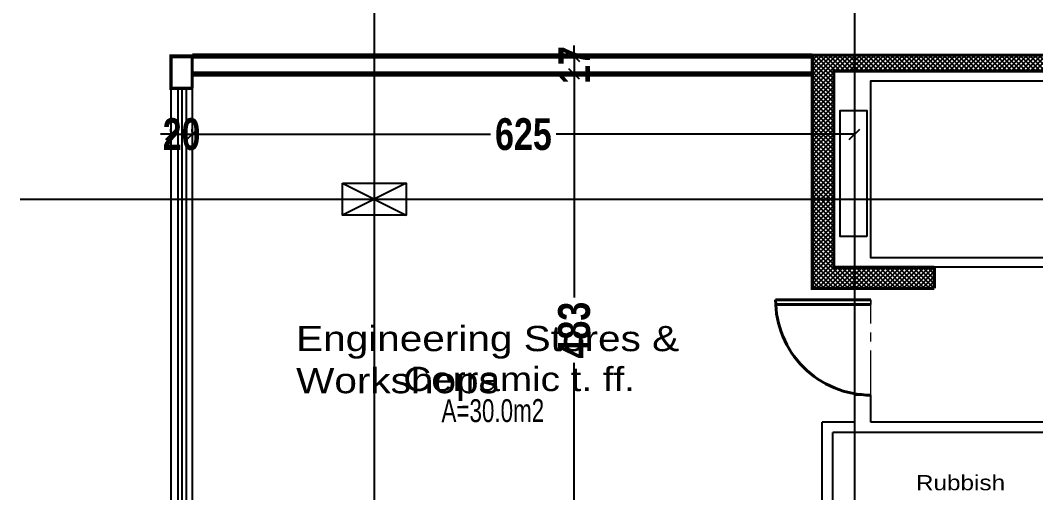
# Model space of a CAD drawing. Extents: x 285329 to 658348, y -83126 to -16980.
# Drawn here: x 331603 to 332560, y -39735 to -39290 of the extents above; entities that cross this region are included whole.
import ezdxf

# ---------------------------------------------------------------- set-up
doc = ezdxf.new("R2010")
doc.units = 0
doc.linetypes.add('CENTER', pattern=[50.8, 31.75, -6.35, 6.35, -6.35])
doc.layers.get('0').update_dxf_attribs({"linetype": 'CONTINUOUS'})
doc.layers.get('DEFPOINTS').update_dxf_attribs({"color": 9, "linetype": 'CONTINUOUS'})
for name, color, linetype, lineweight in [('A-Axis', 1, 'CENTER', 9), ('A-Door', 5, 'CONTINUOUS', 15), ('A-text finishing', 6, 'CONTINUOUS', 13), ('A-text function', 30, 'CONTINUOUS', 20), ('SECTION-ar', 131, 'CONTINUOUS', 40), ('VIS', 8, 'CONTINUOUS', 18)]:
    doc.layers.add(name, color=color, linetype=linetype, lineweight=lineweight)
for name, color, linetype in [('AXIS', 1, 'CONTINUOUS'), ('COLUMN', 5, 'CONTINUOUS'), ('FURNITURE', 4, 'CONTINUOUS'), ('TEXT', 3, 'CONTINUOUS'), ('WALL', 7, 'CONTINUOUS'), ('WALL1', 2, 'CONTINUOUS')]:
    doc.layers.add(name, color=color, linetype=linetype)
doc.styles.add('ARIAL', font='BOD_CB.TTF', dxfattribs={"width": 1.2})
doc.styles.add('CITYBLUEPRINT', font='cityb___.ttf', dxfattribs={"width": 0.8})
doc.styles.get("Standard").update_dxf_attribs({"font": 'sanss___.ttf', "height": 15})
doc.dimstyles.new('50', dxfattribs={"dimtxt": 30, "dimasz": 10, "dimexe": 5, "dimexo": 6, "dimgap": 5, "dimtad": 0, "dimdec": 0, "dimdsep": 46, "dimtxsty": 'CITYBLUEPRINT', "dimblk1": 'OBLIQUE', "dimblk2": 'OBLIQUE', "dimsah": 1, "dimcen": 0.05, "dimdle": 0.03, "dimclre": 22, "dimclrt": 7, "dimadec": 0, "dimazin": 0, "dimtfac": 1, "dimtdec": 0, "dimtix": 1, "dimtmove": 0, "dimatfit": 3, "dimldrblk": 'OBLIQUE', "dimfxl": 1, "dimtolj": 1, "dimtzin": 0, "dimarcsym": 0})

# ---------------------------------------------------------------- blocks, each defined once
blk = doc.blocks.new('COLUMN')
at = {"layer": 'AXIS'}
for p, q in [((236924.7, -9644.26), (236984.7, -9674.26)), ((236984.7, -9644.26), (236924.7, -9674.26))]:
    blk.add_line(p, q, dxfattribs=at)
at = {"layer": 'COLUMN'}
blk.add_lwpolyline([(236924.7, -9644.26), (236984.7, -9644.26), (236984.7, -9674.26), (236924.7, -9674.26)], close=True, dxfattribs=at)
blk = doc.blocks.new('cbcb')
at = {"layer": 'AXIS'}
for p, q in [((327577.93, -10741.62), (327577.95, -14318.5)), ((328030.95, -10741.69), (328030.42, -14326.06)), ((327244.25, -11089.2), (329571.96, -11089.2))]:
    blk.add_line(p, q, dxfattribs=at)
at = {"layer": 'WALL', "linetype": 'Continuous'}
blk.add_blockref('COLUMN', (90623.25, -1429.95), dxfattribs=at)
blk = doc.blocks.new('D70')
at = {"layer": 'A-Axis'}
blk.add_line((307725.06, -30884.76), (307725.06, -30817.08), dxfattribs=at)
at = {"layer": 'A-Door'}
for p, q in [((307725.06, -30817.08), (307725.06, -30820.45)), ((307792.75, -30817.08), (307792.75, -30820.45))]:
    blk.add_line(p, q, dxfattribs=at)
at = {"layer": 'SECTION-ar', "ltscale": 20}
for p, q in [((307725.06, -30817.08), (307792.75, -30817.08)), ((307792.75, -30820.45), (307725.06, -30820.45))]:
    blk.add_line(p, q, dxfattribs=at)
at = {"layer": 'SECTION-ar', "ltscale": 20, "extrusion": (0, 0, -1)}
blk.add_ellipse((307725.06, -30817.08), major_axis=(-47.86, 47.86), ratio=1, start_param=2.356194, end_param=3.926991, dxfattribs=at)
blk = doc.blocks.new('_Oblique')
at = {"color": 0, "lineweight": -2}
blk.add_line((-0.5, -0.5), (0.5, 0.5), dxfattribs=at)
blk = doc.blocks.new('*D2917')
at = {"layer": 'DEFPOINTS', "color": 0, "linetype": 'Continuous', "lineweight": 5, "transparency": 16777216}
for p in [(332139.77, -39323.25), (332124.97, -39340.19), (332139.76, -39340.19)]:
    blk.add_point(p, dxfattribs=at)
at = {"layer": 'VIS', "color": 0, "linetype": 'Continuous', "lineweight": -2, "transparency": 16777216}
for p, q in [((332124.97, -39323.25), (332124.97, -39313.25)), ((332124.97, -39323.25), (332124.97, -39340.19)), ((332124.97, -39340.19), (332124.97, -39350.19))]:
    blk.add_line(p, q, dxfattribs=at)
at = {"layer": 'VIS', "color": 22, "linetype": 'Continuous', "lineweight": -2, "transparency": 16777216}
for p, q in [((332133.77, -39323.25), (332119.97, -39323.25)), ((332133.76, -39340.19), (332119.97, -39340.19))]:
    blk.add_line(p, q, dxfattribs=at)
at = {"layer": 'VIS', "color": 0, "linetype": 'Continuous', "lineweight": -2, "transparency": 16777216, "xscale": 10, "yscale": 10, "zscale": 10}
for p, rotation in [((332124.97, -39323.25), 270), ((332124.97, -39340.19), 90)]:
    blk.add_blockref('_Oblique', p, dxfattribs=dict(at, rotation=rotation))
at = {"layer": 'VIS', "color": 7, "linetype": 'Continuous', "lineweight": 5, "transparency": 16777216, "insert": (332124.97, -39331.72), "char_height": 30, "attachment_point": 5, "rotation": 90, "style": 'CITYBLUEPRINT'}
blk.add_mtext('\\A1;17', dxfattribs=at)
blk = doc.blocks.new('*D2918')
at = {"layer": 'DEFPOINTS', "color": 0, "linetype": 'Continuous', "lineweight": 5, "transparency": 16777216}
for p in [(332139.76, -39340.19), (332124.97, -39823.54), (332124.97, -39823.54)]:
    blk.add_point(p, dxfattribs=at)
at = {"layer": 'VIS', "color": 22, "linetype": 'Continuous', "lineweight": -2, "transparency": 16777216}
for p, q in [((332133.76, -39340.19), (332119.97, -39340.19)), ((332118.97, -39823.54), (332119.97, -39823.54))]:
    blk.add_line(p, q, dxfattribs=at)
at = {"layer": 'VIS', "color": 0, "linetype": 'Continuous', "lineweight": -2, "transparency": 16777216}
for p, q in [((332124.97, -39340.16), (332124.97, -39551.13)), ((332124.97, -39823.57), (332124.97, -39612.6))]:
    blk.add_line(p, q, dxfattribs=at)
at = {"layer": 'VIS', "color": 0, "linetype": 'Continuous', "lineweight": -2, "transparency": 16777216, "xscale": 10, "yscale": 10, "zscale": 10}
for p, rotation in [((332124.97, -39340.19), 90), ((332124.97, -39823.54), 270)]:
    blk.add_blockref('_Oblique', p, dxfattribs=dict(at, rotation=rotation))
at = {"layer": 'VIS', "color": 7, "linetype": 'Continuous', "lineweight": 5, "transparency": 16777216, "insert": (332124.97, -39581.86), "char_height": 30, "attachment_point": 5, "rotation": 90, "style": 'CITYBLUEPRINT'}
blk.add_mtext('\\A1;483', dxfattribs=at)
blk = doc.blocks.new('*D2943')
at = {"layer": 'DEFPOINTS', "color": 0, "linetype": 'Continuous', "lineweight": 5, "transparency": 16777216}
for p in [(331744.76, -39400.8), (331764.76, -39397.08), (331764.76, -39400.8)]:
    blk.add_point(p, dxfattribs=at)
at = {"layer": 'VIS', "color": 22, "linetype": 'Continuous', "lineweight": -2, "transparency": 16777216}
for p, q in [((331744.76, -39394.8), (331744.76, -39392.08)), ((331764.76, -39394.8), (331764.76, -39392.08))]:
    blk.add_line(p, q, dxfattribs=at)
at = {"layer": 'VIS', "color": 0, "linetype": 'Continuous', "lineweight": -2, "transparency": 16777216}
for p, q in [((331744.76, -39397.08), (331734.76, -39397.08)), ((331744.76, -39397.08), (331764.76, -39397.08)), ((331764.76, -39397.08), (331774.76, -39397.08))]:
    blk.add_line(p, q, dxfattribs=at)
at = {"layer": 'VIS', "color": 0, "linetype": 'Continuous', "lineweight": -2, "transparency": 16777216, "xscale": 10, "yscale": 10, "zscale": 10}
blk.add_blockref('_Oblique', (331744.76, -39397.08), dxfattribs=at)
at = {"layer": 'VIS', "color": 0, "linetype": 'Continuous', "lineweight": -2, "transparency": 16777216, "xscale": 10, "yscale": 10, "zscale": 10, "rotation": 180}
blk.add_blockref('_Oblique', (331764.76, -39397.08), dxfattribs=at)
at = {"layer": 'VIS', "color": 7, "linetype": 'Continuous', "lineweight": 5, "transparency": 16777216, "insert": (331754.76, -39397.08), "char_height": 30, "attachment_point": 5, "style": 'CITYBLUEPRINT'}
blk.add_mtext('\\A1;20', dxfattribs=at)
blk = doc.blocks.new('*D2944')
at = {"layer": 'DEFPOINTS', "color": 0, "linetype": 'Continuous', "lineweight": 5, "transparency": 16777216}
for p in [(331764.76, -39400.8), (332389.34, -39397.08), (332389.34, -39397.16)]:
    blk.add_point(p, dxfattribs=at)
at = {"layer": 'VIS', "color": 22, "linetype": 'Continuous', "lineweight": -2, "transparency": 16777216}
for p, q in [((331764.76, -39394.8), (331764.76, -39392.08)), ((332389.34, -39391.16), (332389.34, -39392.08))]:
    blk.add_line(p, q, dxfattribs=at)
at = {"layer": 'VIS', "color": 0, "linetype": 'Continuous', "lineweight": -2, "transparency": 16777216}
for p, q in [((331764.73, -39397.08), (332046.02, -39397.08)), ((332389.37, -39397.08), (332108.08, -39397.08))]:
    blk.add_line(p, q, dxfattribs=at)
at = {"layer": 'VIS', "color": 0, "linetype": 'Continuous', "lineweight": -2, "transparency": 16777216, "xscale": 10, "yscale": 10, "zscale": 10, "rotation": 180}
blk.add_blockref('_Oblique', (331764.76, -39397.08), dxfattribs=at)
at = {"layer": 'VIS', "color": 0, "linetype": 'Continuous', "lineweight": -2, "transparency": 16777216, "xscale": 10, "yscale": 10, "zscale": 10}
blk.add_blockref('_Oblique', (332389.34, -39397.08), dxfattribs=at)
at = {"layer": 'VIS', "color": 7, "linetype": 'Continuous', "lineweight": 5, "transparency": 16777216, "insert": (332077.05, -39397.08), "char_height": 30, "attachment_point": 5, "style": 'CITYBLUEPRINT'}
blk.add_mtext('\\A1;625', dxfattribs=at)
blk = doc.blocks.new('huy')
at = {"layer": 'AXIS'}
h = blk.add_hatch(dxfattribs=at)
h.set_pattern_fill('ANSI37', color=256, style=0)
h.set_pattern_definition([(45, (-12919.7087, 458.9356), (-2.24506403, 2.24506403), []), (135, (-12919.7087, 458.9356), (-2.24506403, -2.24506403), [])])
h.paths.add_polyline_path([(322259.9, -40340.58), (322280.3, -40340.58), (322280.3, -40155.5), (322259.9, -40155.5)], flags=17)
h.paths.add_polyline_path([(322259.9, -40340.58), (322259.9, -40360.58), (322374.96, -40360.58), (322374.96, -40340.58)])
h.paths.add_polyline_path([(322259.9, -40140.5), (322259.9, -40155.5), (322500, -40155.5), (322500, -40340.58), (322490, -40340.58), (322490, -40360.58), (322520, -40360.58), (322520, -40140.5)])
at = {"layer": 'FURNITURE'}
blk.add_line((322490, -40340.58), (322374.96, -40340.58), dxfattribs=at)
at = {"layer": 'FURNITURE', "ltscale": 3}
for points in [[(322490.61, -40165), (322314.88, -40165), (322314.88, -40331.45), (322490.61, -40331.45)], [(322311.5, -40311.6), (322286.23, -40311.6), (322286.23, -40192.66), (322311.5, -40192.66)]]:
    blk.add_lwpolyline(points, close=True, dxfattribs=at)
at = {"layer": 'WALL', "ltscale": 3}
blk.add_line((322259.9, -40140.5), (322424.96, -40140.5), dxfattribs=at)
blk.add_line((322259.9, -40140.5), (322424.96, -40140.5), dxfattribs=at)
blk.add_line((322259.9, -40140.5), (322424.96, -40140.5), dxfattribs=at)
at = {"layer": 'WALL', "linetype": 'Continuous', "const_width": 3}
for points in [[(322374.96, -40360.58), (322259.9, -40360.58), (322259.9, -40140.5), (322484.96, -40140.5)], [(322259.9, -40140.5), (322424.96, -40140.5)], [(322259.9, -40140.5), (322424.96, -40140.5)], [(322484.96, -40140.5), (322520, -40140.5), (322520, -40360.58), (322490, -40360.58)], [(322490, -40340.58), (322500, -40340.58), (322500, -40155.5), (322280.3, -40155.5), (322280.3, -40340.58), (322374.96, -40340.58)], [(322374.96, -40340.58), (322374.96, -40360.58)], [(322490, -40340.58), (322490, -40360.58)], [(322500, -40340.58), (322490, -40340.58), (322490, -40360.58)]]:
    blk.add_lwpolyline(points, dxfattribs=at)

msp = doc.modelspace()

# ---------------------------------------------------------------- linework, layer by layer
at = {"layer": 'FURNITURE', "ltscale": 3}
for points in [[(331744.76, -39353.78), (331744.76, -39808.54)], [(331759.07, -39353.78), (331759.07, -39808.54), (331751.42, -39808.54), (331751.42, -39353.78)], [(331764.76, -39353.78), (331764.76, -39808.53)]]:
    msp.add_lwpolyline(points, dxfattribs=at)
at = {"layer": 'WALL', "linetype": 'Continuous'}
for p, q in [((332389.66, -39668.51), (332389.66, -39643.12)), ((332404.66, -39643.12), (332389.66, -39643.12)), ((332404.66, -39668.51), (332404.66, -39643.12)), ((332389.66, -39668.51), (332358.86, -39668.51)), ((332358.86, -39808.54), (332358.86, -39668.51)), ((332609.14, -39668.51), (332404.66, -39668.51)), ((332599.14, -39678.51), (332368.86, -39678.51)), ((332368.86, -39808.54), (332368.86, -39678.51))]:
    msp.add_line(p, q, dxfattribs=at)
at = {"layer": 'WALL', "linetype": 'Continuous', "const_width": 3}
for points in [[(331744.76, -39338.25), (331744.76, -39323.25), (331764.76, -39323.25)], [(331764.76, -39323.78), (331744.76, -39323.78), (331744.76, -39338.78)], [(331764.76, -39323.78), (331764.76, -39338.78)], [(331764.76, -39353.78), (331744.76, -39353.78), (331744.76, -39338.78)], [(331764.76, -39353.78), (331764.76, -39338.78)]]:
    msp.add_lwpolyline(points, dxfattribs=at)
at = {"layer": 'WALL', "linetype": 'Continuous'}
msp.add_lwpolyline([(331744.76, -39323.78), (331764.76, -39323.78), (331764.76, -39353.78), (331744.76, -39353.78)], close=True, dxfattribs=at)
at = {"layer": 'WALL', "linetype": 'Continuous', "ltscale": 3, "const_width": 5}
for points in [[(332349.4, -39323.25), (331764.76, -39323.25)], [(332349.4, -39340.22), (331764.76, -39340.14)]]:
    msp.add_lwpolyline(points, dxfattribs=at)
at = {"layer": 'WALL', "linetype": 'Continuous', "ltscale": 3}
for points in [[(331744.76, -39354.53), (331744.76, -39338.78)], [(331764.76, -39354.53), (331764.76, -39338.78)], [(331744.76, -39354.53), (331744.76, -39354.53)], [(331744.76, -39354.53), (331744.76, -39354.53)], [(331764.76, -39354.53), (331764.76, -39354.53)]]:
    msp.add_lwpolyline(points, dxfattribs=at)
at = {"layer": 'WALL1'}
msp.add_line((331755.25, -39808.54), (331755.25, -39353.78), dxfattribs=at)

# ---------------------------------------------------------------- block references
at = {"layer": 'VIS', "linetype": 'Continuous', "lineweight": 5}
for name, p in [('cbcb', (4358.43, -28369.04)), ('huy', (10089.5, 818.07))]:
    msp.add_blockref(name, p, dxfattribs=at)
at = {"layer": 'WALL', "linetype": 'Continuous', "xscale": -1.327868852461163, "yscale": 1.327868852461163, "zscale": 1.327868852461163}
msp.add_blockref('D70', (741023.19, 1367.79), dxfattribs=at)

# ---------------------------------------------------------------- texts
at = {"layer": 'A-text finishing', "style": 'ARIAL', "width": 1.2}
msp.add_text('Cerramic t. ff.', height=22.68, dxfattribs=at).set_placement((331963.9, -39639.34))
at = {"layer": 'A-text function', "attachment_point": 1, "style": 'ARIAL'}
for s, insert, char_height, width in [('Engineering Stores & Workshops', (331862.75, -39577.84), 23.814, 413.3955), ('Rubbish', (332447.13, -39718.59), 14.288, 68.5717)]:
    msp.add_mtext(s, dxfattribs=dict(at, insert=insert, char_height=char_height, width=width))
at = {"layer": 'TEXT', "width": 0.7}
msp.add_text('A=30.0m2', height=21.6, rotation=0.12695, dxfattribs=at).set_placement((331999.8, -39668.67))

# ---------------------------------------------------------------- dimensions: what is measured, and where the dimension line sits
at = {"layer": 'VIS', "linetype": 'Continuous', "lineweight": 5}
dim = msp.add_linear_dim(base=(332124.97, -39340.19), p1=(332139.77, -39323.25), p2=(332139.76, -39340.19), angle=90, dimstyle='50', dxfattribs=at)
dim.commit()
dim.dimension.update_dxf_attribs({"geometry": '*D2917', "text_midpoint": (332124.97, -39331.72)})
dim = msp.add_linear_dim(base=(332124.97, -39823.54), p1=(332139.76, -39340.19), p2=(332124.97, -39823.54), angle=90, dimstyle='50', override={"dimtmove": 1}, dxfattribs=at)
dim.commit()
dim.dimension.update_dxf_attribs({"geometry": '*D2918', "text_midpoint": (332124.97, -39581.86)})
dim = msp.add_linear_dim(base=(331764.76, -39397.08), p1=(331744.76, -39400.8), p2=(331764.76, -39400.8), dimstyle='50', dxfattribs=at)
dim.commit()
dim.dimension.update_dxf_attribs({"geometry": '*D2943', "text_midpoint": (331754.76, -39397.08)})
dim = msp.add_linear_dim(base=(332389.34, -39397.08), p1=(331764.76, -39400.8), p2=(332389.34, -39397.16), dimstyle='50', override={"dimtmove": 1}, dxfattribs=at)
dim.commit()
dim.dimension.update_dxf_attribs({"geometry": '*D2944', "text_midpoint": (332077.05, -39397.08)})

doc.saveas('drawing.dxf')
